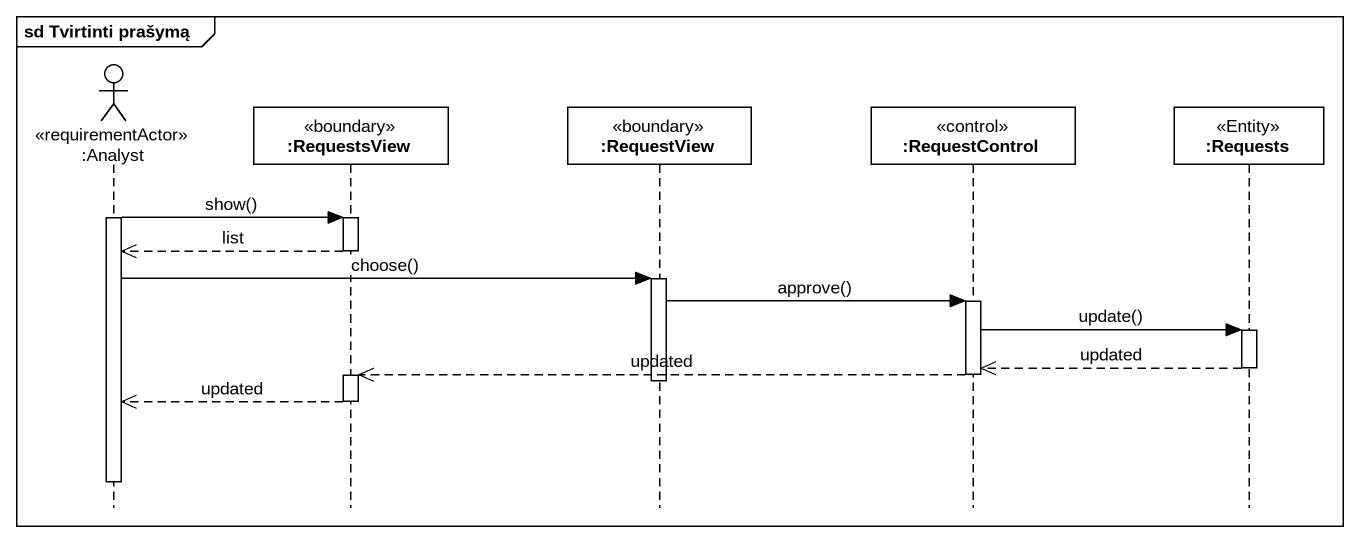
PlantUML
@startuml
mainframe sd Tvirtinti prašymą
hide footbox
actor ":Analyst" as Analyst <<requirementActor>>
participant ":RequestsView" as RequestsView <<boundary>>
participant ":RequestView" as RequestView <<boundary>>
participant ":RequestControl" as RequestControl <<control>>
participant ":Requests" as Requests <<Entity>>

activate Analyst
Analyst -> RequestsView : show()
activate RequestsView
RequestsView -->> Analyst : list
deactivate RequestsView
Analyst -> RequestView : choose()
activate RequestView
RequestView -> RequestControl : approve()
activate RequestControl
RequestControl -> Requests : update()
activate Requests
Requests -->> RequestControl : updated
deactivate Requests
RequestControl -->> RequestsView : updated
deactivate RequestControl
activate RequestsView
deactivate RequestView
RequestsView -->> Analyst : updated
deactivate RequestsView
deactivate Analyst
@enduml
